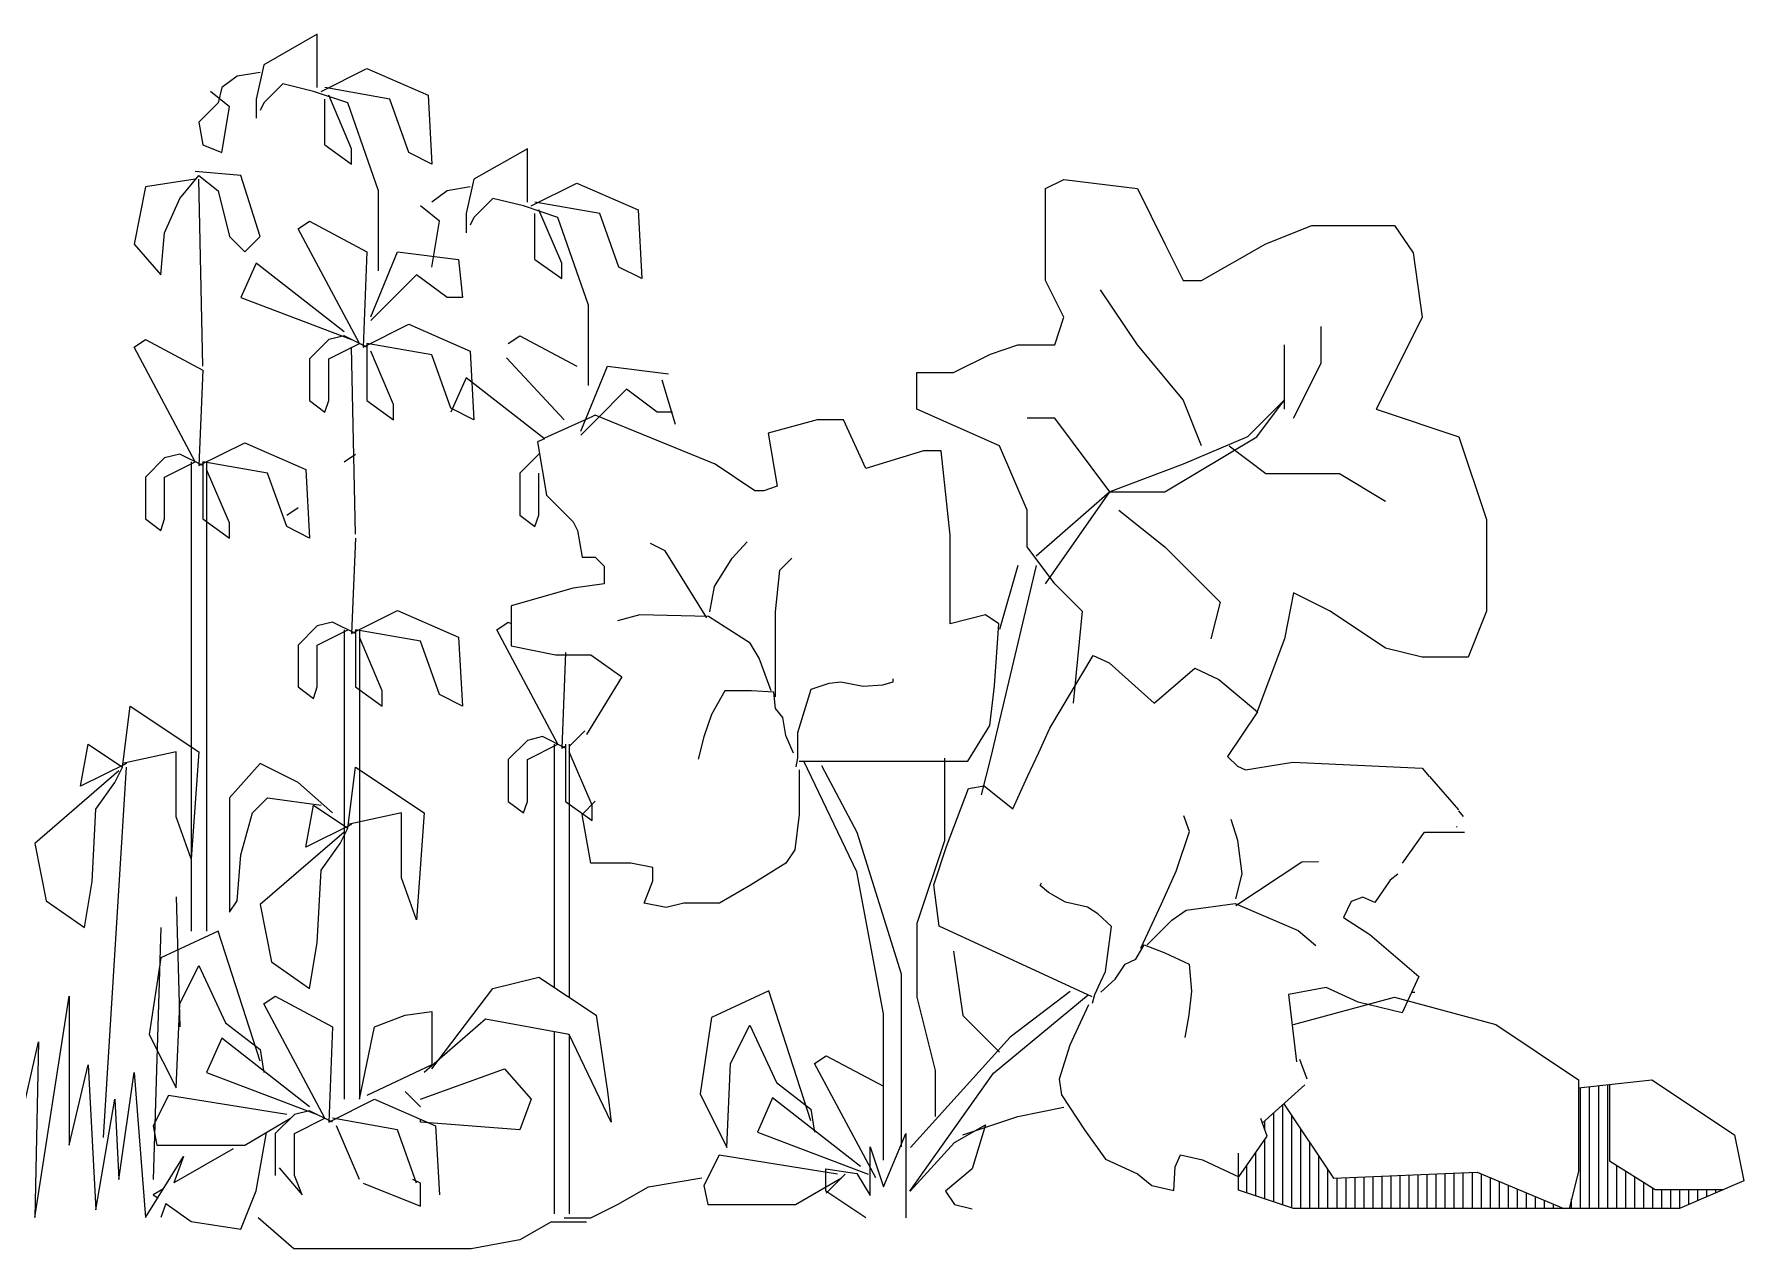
# Model space of a CAD drawing. Extents: x -15.8 to -8, y 56.1 to 69.5.
# Drawn here: x -11.046 to -8.038, y 61.362 to 63.498 of the extents above; entities that cross this region are included whole.
import ezdxf

# ---------------------------------------------------------------- set-up
doc = ezdxf.new("R2010")
doc.units = 0
doc.header["$LTSCALE"] = 0.01
doc.header["$MEASUREMENT"] = 0
doc.layers.add('MUEBLES', color=30, linetype='CONTINUOUS')
pattern_1 = [(90, (-142.3259, -85.999382), (-0.015875, 1e-18), [])]

msp = doc.modelspace()

# ---------------------------------------------------------------- hatches: boundary and pattern name
at = {"layer": 'MUEBLES'}
h = msp.add_hatch(dxfattribs=at)
h.set_pattern_fill('LINE', color=256, scale=0.005, angle=90, style=0)
h.set_pattern_definition(pattern_1)
h.paths.add_polyline_path([(-8.3289, 61.4974), (-8.3451, 61.4328), (-8.2481, 61.4328), (-8.1511, 61.4328), (-8.0735, 61.466), (-8.1936, 61.466), (-8.2745, 61.5165), (-8.2745, 61.6506), (-8.3289, 61.6446)])
h = msp.add_hatch(dxfattribs=at)
h.set_pattern_fill('LINE', color=256, scale=0.005, angle=90, style=0)
h.set_pattern_definition(pattern_1)
h.paths.add_polyline_path([(-8.8472, 61.6169), (-8.8848, 61.5829), (-8.8763, 61.5599), (-8.9271, 61.4875), (-8.9271, 61.4651), (-8.8301, 61.4328), (-8.5876, 61.4328), (-8.3545, 61.4328), (-8.5071, 61.4963), (-8.76, 61.4862)])

# ---------------------------------------------------------------- linework, layer by layer
for p, q in [((-10.5477, 63.4976), (-10.6418, 63.4439)), ((-10.5477, 63.4036), (-10.5477, 63.4976)), ((-10.6418, 63.4439), (-10.6552, 63.3835)), ((-10.6888, 63.4237), (-10.7157, 63.4036)), ((-10.6485, 63.4305), (-10.6888, 63.4237)), ((-10.6082, 63.4103), (-10.6418, 63.3767)), ((-10.5544, 63.3969), (-10.6082, 63.4103)), ((-10.541, 63.3969), (-10.4604, 63.4372)), ((-10.4604, 63.4372), (-10.3529, 63.3902)), ((-10.7358, 63.3969), (-10.7358, 63.3969)), ((-10.7022, 63.37), (-10.7358, 63.3969)), ((-10.7157, 63.4036), (-10.7224, 63.3767)), ((-10.6552, 63.3835), (-10.6552, 63.3499)), ((-10.494, 63.3767), (-10.5544, 63.3969)), ((-10.4201, 63.3835), (-10.5343, 63.4036)), ((-10.5343, 63.3029), (-10.5343, 63.3835)), ((-10.4873, 63.2962), (-10.5276, 63.3902)), ((-10.3865, 63.2895), (-10.4201, 63.3835)), ((-10.3529, 63.3902), (-10.3462, 63.2693)), ((-10.7224, 63.3767), (-10.756, 63.3432)), ((-10.7157, 63.2895), (-10.7022, 63.37)), ((-10.6418, 63.3767), (-10.6485, 63.3633)), ((-10.4402, 63.2224), (-10.494, 63.3767)), ((-10.756, 63.3432), (-10.7493, 63.3029)), ((-10.7493, 63.3029), (-10.7157, 63.2895)), ((-10.5343, 63.3029), (-10.4873, 63.2693)), ((-10.4873, 63.2693), (-10.4873, 63.2962)), ((-10.3462, 63.2693), (-10.3865, 63.2895)), ((-10.1782, 63.2962), (-10.2723, 63.2425)), ((-10.1782, 63.2022), (-10.1782, 63.2962)), ((-10.85, 63.2291), (-10.8702, 63.1284)), ((-10.7627, 63.2425), (-10.85, 63.2291)), ((-10.7896, 63.2089), (-10.756, 63.2492)), ((-10.6821, 63.2492), (-10.7627, 63.2559)), ((-10.756, 63.2492), (-10.7224, 63.2224)), ((-10.7493, 62.9136), (-10.756, 63.2425)), ((-10.6485, 63.1418), (-10.6821, 63.2492)), ((-10.279, 63.2291), (-10.3193, 63.2224)), ((-10.2723, 63.2425), (-10.2857, 63.1821)), ((-10.1715, 63.1955), (-10.0909, 63.2358)), ((-10.0909, 63.2358), (-9.9834, 63.1888)), ((-9.2666, 63.226), (-9.2343, 63.2421)), ((-9.2343, 63.2421), (-9.1049, 63.226)), ((-10.8164, 63.1485), (-10.7896, 63.2089)), ((-10.7224, 63.2224), (-10.7022, 63.1418)), ((-10.4402, 63.0814), (-10.4402, 63.2224)), ((-10.3193, 63.2224), (-10.3462, 63.2022)), ((-10.2387, 63.2089), (-10.2723, 63.1754)), ((-10.185, 63.1955), (-10.2387, 63.2089)), ((-10.0506, 63.1821), (-10.1648, 63.2022)), ((-9.2666, 63.0644), (-9.2666, 63.226)), ((-9.1049, 63.226), (-9.0564, 63.129)), ((-10.5813, 63.1552), (-10.5612, 63.1687)), ((-10.5612, 63.1687), (-10.4604, 63.115)), ((-10.3328, 63.1687), (-10.3663, 63.1955)), ((-10.3462, 63.0881), (-10.3328, 63.1687)), ((-10.2857, 63.1821), (-10.2857, 63.1485)), ((-10.2723, 63.1754), (-10.279, 63.1619)), ((-10.1245, 63.1754), (-10.185, 63.1955)), ((-10.1648, 63.1015), (-10.1648, 63.1821)), ((-10.1178, 63.0948), (-10.1581, 63.1888)), ((-10.0708, 63.021), (-10.1245, 63.1754)), ((-10.017, 63.0881), (-10.0506, 63.1821)), ((-9.9834, 63.1888), (-9.9767, 63.068)), ((-10.8232, 63.0747), (-10.8164, 63.1485)), ((-10.7022, 63.1418), (-10.6754, 63.115)), ((-10.6754, 63.115), (-10.6485, 63.1418)), ((-10.4738, 62.9538), (-10.5813, 63.1552)), ((-8.8786, 63.129), (-8.7978, 63.1614)), ((-8.7978, 63.1614), (-8.7331, 63.1614)), ((-8.7331, 63.1614), (-8.6523, 63.1614)), ((-8.6523, 63.1614), (-8.6199, 63.1129)), ((-10.8702, 63.1284), (-10.8232, 63.0747)), ((-10.4604, 63.115), (-10.4671, 62.9471)), ((-10.4537, 63.0008), (-10.4067, 63.115)), ((-10.4067, 63.115), (-10.2992, 63.1015)), ((-9.0564, 63.129), (-9.0241, 63.0644)), ((-8.9918, 63.0644), (-8.8786, 63.129)), ((-8.6199, 63.1129), (-8.6038, 62.9998)), ((-10.6552, 63.0948), (-10.6821, 63.0344)), ((-10.5007, 62.974), (-10.6552, 63.0948)), ((-10.2992, 63.1015), (-10.2925, 63.0344)), ((-10.1648, 63.1015), (-10.1178, 63.068)), ((-10.1178, 63.068), (-10.1178, 63.0948)), ((-9.9767, 63.068), (-10.017, 63.0881)), ((-10.3731, 63.0747), (-10.4268, 63.021)), ((-10.3193, 63.0344), (-10.3731, 63.0747)), ((-9.2343, 62.9998), (-9.2666, 63.0644)), ((-9.1049, 62.9513), (-9.1696, 63.0483)), ((-9.0241, 63.0644), (-8.9918, 63.0644)), ((-10.6821, 63.0344), (-10.4873, 62.9606)), ((-10.4268, 63.021), (-10.4537, 62.9941)), ((-10.2925, 63.0344), (-10.3193, 63.0344)), ((-10.0708, 62.88), (-10.0708, 63.021)), ((-10.4671, 62.9471), (-10.3865, 62.9874)), ((-10.3865, 62.9874), (-10.279, 62.9404)), ((-9.2504, 62.9513), (-9.2343, 62.9998)), ((-8.6038, 62.9998), (-8.6684, 62.8706)), ((-10.8702, 62.9471), (-10.85, 62.9606)), ((-10.85, 62.9606), (-10.7493, 62.9069)), ((-10.5276, 62.9606), (-10.5612, 62.927)), ((-10.5007, 62.9673), (-10.5276, 62.9606)), ((-10.4604, 62.9471), (-10.5007, 62.9673)), ((-10.2118, 62.9538), (-10.1917, 62.9673)), ((-10.1917, 62.9673), (-10.0909, 62.9136)), ((-8.7816, 62.919), (-8.7816, 62.9836)), ((-10.7627, 62.7458), (-10.8702, 62.9471)), ((-10.5612, 62.927), (-10.5612, 62.8532)), ((-10.5276, 62.927), (-10.4738, 62.9538)), ((-10.5276, 62.8532), (-10.5276, 62.927)), ((-10.4805, 62.6182), (-10.4873, 62.9471)), ((-10.3462, 62.9337), (-10.4604, 62.9538)), ((-10.4604, 62.9538), (-10.4604, 62.8532)), ((-10.4134, 62.8464), (-10.4537, 62.9404)), ((-10.4537, 62.9404), (-10.4537, 62.9404)), ((-10.3126, 62.8397), (-10.3462, 62.9337)), ((-10.279, 62.9404), (-10.2723, 62.8196)), ((-10.2147, 62.9287), (-10.1132, 62.8196)), ((-9.4283, 62.9029), (-9.3636, 62.9352)), ((-9.3636, 62.9352), (-9.3151, 62.9513)), ((-9.3151, 62.9513), (-9.2504, 62.9513)), ((-9.0241, 62.8544), (-9.1049, 62.9513)), ((-8.8463, 62.8383), (-8.8463, 62.9513)), ((-10.7493, 62.9069), (-10.756, 62.739)), ((-10.0842, 62.7995), (-10.0372, 62.9136)), ((-10.0372, 62.9136), (-9.9297, 62.9001)), ((-9.493, 62.9029), (-9.4283, 62.9029)), ((-9.493, 62.8383), (-9.493, 62.9029)), ((-8.8301, 62.8221), (-8.7816, 62.919)), ((-10.2857, 62.8934), (-10.3126, 62.833)), ((-10.1483, 62.786), (-10.2857, 62.8934)), ((-10.0036, 62.8733), (-10.0573, 62.8196)), ((-9.9498, 62.833), (-10.0036, 62.8733)), ((-9.9416, 62.8897), (-9.9182, 62.8118)), ((-8.6684, 62.8706), (-8.6846, 62.8383)), ((-10.5612, 62.8532), (-10.5343, 62.833)), ((-10.5343, 62.833), (-10.5276, 62.8532)), ((-10.4604, 62.8532), (-10.4134, 62.8196)), ((-10.4134, 62.8196), (-10.4134, 62.8464)), ((-10.2723, 62.8196), (-10.3126, 62.8397)), ((-9.3474, 62.7736), (-9.493, 62.8383)), ((-8.9918, 62.7736), (-9.0241, 62.8544)), ((-8.8463, 62.8544), (-8.9109, 62.7898)), ((-8.8948, 62.7898), (-8.8463, 62.8544)), ((-8.6846, 62.8383), (-8.5391, 62.7898)), ((-10.1477, 62.788), (-10.077, 62.8194)), ((-10.0573, 62.8196), (-10.0842, 62.7927)), ((-10.0586, 62.8274), (-10.076, 62.8194)), ((-9.848, 62.7416), (-10.0586, 62.8274)), ((-9.923, 62.833), (-9.9498, 62.833)), ((-9.6685, 62.8196), (-9.7544, 62.7962)), ((-9.6217, 62.8196), (-9.6685, 62.8196)), ((-9.5827, 62.7338), (-9.6217, 62.8196)), ((-9.2504, 62.8221), (-9.2989, 62.8221)), ((-9.1534, 62.6929), (-9.2504, 62.8221)), ((-10.756, 62.739), (-10.6754, 62.7793)), ((-10.6754, 62.7793), (-10.5679, 62.7323)), ((-10.1483, 62.786), (-10.1601, 62.7806)), ((-10.1601, 62.7806), (-10.1445, 62.687)), ((-9.7544, 62.7962), (-9.7388, 62.7026)), ((-9.0564, 62.6929), (-8.8948, 62.7898)), ((-8.9109, 62.7898), (-9.0241, 62.7413)), ((-8.5391, 62.7898), (-8.4906, 62.6444)), ((-10.8164, 62.7525), (-10.85, 62.7189)), ((-10.7896, 62.7592), (-10.8164, 62.7525)), ((-10.7493, 62.739), (-10.7896, 62.7592)), ((-10.5007, 62.7458), (-10.4805, 62.7592)), ((-10.1581, 62.7592), (-10.1917, 62.7256)), ((-10.1566, 62.7596), (-10.1581, 62.7592)), ((-9.4813, 62.765), (-9.5827, 62.7338)), ((-9.4501, 62.765), (-9.4813, 62.765)), ((-9.4345, 62.6169), (-9.4501, 62.765)), ((-9.2989, 62.6606), (-9.3474, 62.7736)), ((-8.9433, 62.7736), (-8.8786, 62.7252)), ((-10.85, 62.7189), (-10.85, 62.6451)), ((-10.8164, 62.7189), (-10.7627, 62.7458)), ((-10.8164, 62.6451), (-10.8164, 62.7189)), ((-10.7694, 62.7458), (-10.7694, 61.9201)), ((-10.7493, 62.7458), (-10.7493, 62.6451)), ((-10.6351, 62.7256), (-10.7493, 62.7458)), ((-10.7425, 62.7458), (-10.7425, 61.9201)), ((-10.7425, 62.7323), (-10.7425, 62.7323)), ((-10.7022, 62.6383), (-10.7425, 62.7323)), ((-10.6015, 62.6316), (-10.6351, 62.7256)), ((-10.5679, 62.7323), (-10.5612, 62.6115)), ((-10.1917, 62.7256), (-10.1917, 62.6518)), ((-10.1581, 62.6518), (-10.1581, 62.7256)), ((-9.7778, 62.6948), (-9.848, 62.7416)), ((-9.0241, 62.7413), (-9.1534, 62.6929)), ((-8.8786, 62.7252), (-8.7493, 62.7252)), ((-8.7493, 62.7252), (-8.6684, 62.6767)), ((-10.1445, 62.687), (-10.0976, 62.6403)), ((-9.7622, 62.6948), (-9.7778, 62.6948)), ((-9.7388, 62.7026), (-9.7622, 62.6948)), ((-9.1534, 62.6929), (-9.2828, 62.5798)), ((-9.2666, 62.5313), (-9.1534, 62.6929)), ((-9.1534, 62.6929), (-9.0564, 62.6929)), ((-10.6015, 62.6518), (-10.5813, 62.6652)), ((-9.2989, 62.5959), (-9.2989, 62.6606)), ((-9.1373, 62.6606), (-9.0564, 62.5959)), ((-10.85, 62.6451), (-10.8232, 62.6249)), ((-10.8232, 62.6249), (-10.8164, 62.6451)), ((-10.7493, 62.6451), (-10.7022, 62.6115)), ((-10.7022, 62.6115), (-10.7022, 62.6383)), ((-10.5612, 62.6115), (-10.6015, 62.6316)), ((-10.1917, 62.6518), (-10.1648, 62.6316)), ((-10.1648, 62.6316), (-10.1581, 62.6518)), ((-10.0976, 62.6403), (-10.0898, 62.6247)), ((-8.4906, 62.6444), (-8.4906, 62.4828)), ((-10.4805, 62.6115), (-10.4873, 62.4437)), ((-10.0898, 62.6247), (-10.082, 62.5779)), ((-9.9355, 62.5891), (-9.9617, 62.6022)), ((-9.8176, 62.576), (-9.7914, 62.6048)), ((-9.4345, 62.5701), (-9.4345, 62.6169)), ((-9.2504, 62.5313), (-9.2989, 62.5959)), ((-9.0564, 62.5959), (-8.9594, 62.499)), ((-10.082, 62.5779), (-10.0586, 62.5779)), ((-10.0586, 62.5779), (-10.043, 62.5623)), ((-9.8622, 62.4713), (-9.9355, 62.5891)), ((-9.8491, 62.5262), (-9.8176, 62.576)), ((-9.7338, 62.555), (-9.7128, 62.576)), ((-9.4345, 62.5233), (-9.4345, 62.5701)), ((-10.043, 62.5623), (-10.043, 62.5311)), ((-9.7417, 62.4817), (-9.7338, 62.555)), ((-9.2828, 62.5636), (-9.3636, 62.2244)), ((-9.3151, 62.5636), (-9.3474, 62.4505)), ((-10.0976, 62.5233), (-10.2069, 62.4921)), ((-10.043, 62.5311), (-10.0976, 62.5233)), ((-9.8569, 62.4817), (-9.8491, 62.5262)), ((-9.4345, 62.461), (-9.4345, 62.5233)), ((-9.2019, 62.4828), (-9.2504, 62.5313)), ((-8.8301, 62.5152), (-8.8463, 62.4344)), ((-8.7654, 62.4828), (-8.8301, 62.5152)), ((-10.4873, 62.4437), (-10.4067, 62.484)), ((-10.4067, 62.484), (-10.2992, 62.437)), ((-10.2069, 62.4921), (-10.2069, 62.422)), ((-9.9801, 62.4765), (-10.0193, 62.466)), ((-9.8595, 62.4739), (-9.9801, 62.4765)), ((-9.7417, 62.4189), (-9.7417, 62.4817)), ((-9.3721, 62.4765), (-9.4345, 62.461)), ((-9.3487, 62.461), (-9.3721, 62.4765)), ((-9.2019, 62.4828), (-9.2181, 62.3213)), ((-8.9594, 62.499), (-8.9756, 62.4344)), ((-8.6684, 62.4182), (-8.7654, 62.4828)), ((-8.4906, 62.4828), (-8.5229, 62.4021)), ((-10.5477, 62.4571), (-10.5813, 62.4235)), ((-10.5209, 62.4638), (-10.5477, 62.4571)), ((-10.5477, 62.4235), (-10.494, 62.4504)), ((-10.4805, 62.4437), (-10.5209, 62.4638)), ((-10.5007, 62.4504), (-10.5007, 61.6247)), ((-10.4805, 62.4504), (-10.4805, 62.3497)), ((-10.3663, 62.4303), (-10.4805, 62.4504)), ((-10.4738, 62.4504), (-10.4738, 61.6247)), ((-10.232, 62.4504), (-10.2118, 62.4638)), ((-10.1245, 62.249), (-10.232, 62.4504)), ((-10.2118, 62.4638), (-10.2069, 62.4612)), ((-9.7862, 62.4268), (-9.8595, 62.4739)), ((-9.3565, 62.3518), (-9.3487, 62.461)), ((-10.5813, 62.4235), (-10.5813, 62.3497)), ((-10.5477, 62.3497), (-10.5477, 62.4235)), ((-10.4738, 62.437), (-10.4738, 62.437)), ((-10.4335, 62.343), (-10.4738, 62.437)), ((-10.3328, 62.3363), (-10.3663, 62.4303)), ((-10.2992, 62.437), (-10.2925, 62.3161)), ((-10.2069, 62.422), (-10.1289, 62.4064)), ((-9.7705, 62.4006), (-9.7862, 62.4268)), ((-9.7417, 62.3325), (-9.7417, 62.4189)), ((-8.8463, 62.4344), (-8.8948, 62.3051)), ((-8.6038, 62.4021), (-8.6684, 62.4182)), ((-10.1289, 62.4064), (-10.0664, 62.4064)), ((-10.1111, 62.4101), (-10.1178, 62.2423)), ((-10.0664, 62.4064), (-10.0118, 62.3674)), ((-9.7495, 62.343), (-9.7705, 62.4006)), ((-9.2589, 62.277), (-9.1827, 62.405)), ((-9.1827, 62.405), (-9.1544, 62.3919)), ((-9.1544, 62.3919), (-9.0753, 62.3211)), ((-8.5229, 62.4021), (-8.6038, 62.4021)), ((-10.0118, 62.3674), (-10.0742, 62.2661)), ((-9.6788, 62.3456), (-9.6474, 62.3561)), ((-9.6474, 62.3561), (-9.6264, 62.3587)), ((-9.6264, 62.3587), (-9.5871, 62.3509)), ((-9.553, 62.3535), (-9.5347, 62.3587)), ((-9.5347, 62.3587), (-9.5347, 62.364)), ((-9.0753, 62.3211), (-9.004, 62.3827)), ((-9.004, 62.3827), (-8.9615, 62.3631)), ((-8.9615, 62.3631), (-8.8933, 62.3059)), ((-10.5813, 62.3497), (-10.5544, 62.3296)), ((-10.5544, 62.3296), (-10.5477, 62.3497)), ((-10.4805, 62.3497), (-10.4335, 62.3161)), ((-10.4335, 62.3161), (-10.4335, 62.343)), ((-10.2925, 62.3161), (-10.3328, 62.3363)), ((-9.8307, 62.343), (-9.8543, 62.3011)), ((-9.7836, 62.343), (-9.8307, 62.343)), ((-9.7443, 62.3404), (-9.7836, 62.343)), ((-9.7417, 62.3116), (-9.7443, 62.3404)), ((-9.7024, 62.2697), (-9.6788, 62.3456)), ((-9.5871, 62.3509), (-9.553, 62.3535)), ((-9.3643, 62.2817), (-9.3565, 62.3518)), ((-10.8903, 62.2087), (-10.8769, 62.3161)), ((-10.8769, 62.3161), (-10.756, 62.2356)), ((-9.8543, 62.3011), (-9.8674, 62.2619)), ((-9.7286, 62.2959), (-9.7417, 62.3116)), ((-9.7233, 62.2645), (-9.7286, 62.2959)), ((-8.8933, 62.3059), (-8.9466, 62.2275)), ((-10.077, 62.2723), (-10.1032, 62.2462)), ((-9.7024, 62.2488), (-9.7024, 62.2697)), ((-9.4033, 62.2193), (-9.3643, 62.2817)), ((-9.2784, 62.2345), (-9.2589, 62.277)), ((-10.9642, 62.1752), (-10.9508, 62.249)), ((-10.9508, 62.249), (-10.8903, 62.2087)), ((-10.7963, 62.2356), (-10.8903, 62.2154)), ((-10.7963, 62.1215), (-10.7963, 62.2356)), ((-10.756, 62.2356), (-10.7694, 62.0476)), ((-10.1782, 62.2557), (-10.2118, 62.2222)), ((-10.1514, 62.2624), (-10.1782, 62.2557)), ((-10.1782, 62.2222), (-10.1245, 62.249)), ((-10.1111, 62.2423), (-10.1514, 62.2624)), ((-10.1312, 62.249), (-10.1312, 61.8216)), ((-10.1178, 62.2423), (-10.1111, 62.2457)), ((-10.1111, 62.249), (-10.1111, 62.1483)), ((-10.1044, 62.249), (-10.1044, 61.8037)), ((-10.1044, 62.2356), (-10.1044, 62.2356)), ((-10.064, 62.1416), (-10.1044, 62.2356)), ((-9.8674, 62.2619), (-9.8779, 62.2226)), ((-9.7102, 62.2331), (-9.7233, 62.2645)), ((-9.7024, 62.2252), (-9.7024, 62.2488)), ((-10.8836, 62.2154), (-10.9642, 62.1752)), ((-10.9239, 61.5576), (-10.8836, 62.2087)), ((-10.9038, 62.1819), (-10.8903, 62.2087)), ((-10.6485, 62.2154), (-10.7022, 62.155)), ((-10.5813, 62.1819), (-10.6485, 62.2154)), ((-10.494, 62.1013), (-10.4805, 62.2087)), ((-10.4805, 62.2087), (-10.3596, 62.1282)), ((-10.2118, 62.2222), (-10.2118, 62.1483)), ((-10.1782, 62.1483), (-10.1782, 62.2222)), ((-9.705, 62.2095), (-9.7024, 62.2252)), ((-9.6998, 62.2193), (-9.4033, 62.2193)), ((-9.5983, 62.0244), (-9.692, 62.2193)), ((-9.6607, 62.2115), (-9.5983, 62.0946)), ((-9.4444, 62.2244), (-9.4444, 62.079)), ((-9.3636, 62.2244), (-9.3798, 62.1598)), ((-9.298, 62.192), (-9.2784, 62.2345)), ((-8.9466, 62.2275), (-8.9286, 62.2106)), ((-8.9286, 62.2106), (-8.9145, 62.2041)), ((-8.9145, 62.2041), (-8.8311, 62.2172)), ((-8.8311, 62.2172), (-8.6039, 62.2069)), ((-8.6039, 62.2069), (-8.5915, 62.1924)), ((-10.8971, 62.202), (-11.0448, 62.0745)), ((-10.9374, 62.1349), (-10.9038, 62.1819)), ((-10.5209, 62.1282), (-10.5813, 62.1819)), ((-9.6998, 62.2037), (-9.6998, 62.1257)), ((-9.4021, 62.1713), (-9.3743, 62.1757)), ((-9.3743, 62.1757), (-9.3241, 62.1354)), ((-9.3241, 62.1354), (-9.298, 62.192)), ((-8.5395, 62.1339), (-8.5906, 62.192)), ((-10.7022, 62.155), (-10.7022, 62.0678)), ((-10.6619, 62.1282), (-10.6351, 62.155)), ((-10.6351, 62.155), (-10.541, 62.1416)), ((-10.2118, 62.1483), (-10.185, 62.1282)), ((-10.185, 62.1282), (-10.1782, 62.1483)), ((-10.1111, 62.1483), (-10.064, 62.1148)), ((-10.082, 62.1257), (-10.0586, 62.1491)), ((-9.4407, 62.0689), (-9.4021, 62.1713)), ((-10.9441, 62.0074), (-10.9374, 62.1349)), ((-10.7694, 62.0476), (-10.7963, 62.1215)), ((-10.6821, 62.0543), (-10.6619, 62.1282)), ((-10.5679, 62.0678), (-10.5544, 62.1416)), ((-10.5544, 62.1416), (-10.494, 62.1013)), ((-10.3999, 62.1282), (-10.494, 62.108)), ((-10.3999, 62.0141), (-10.3999, 62.1282)), ((-10.3596, 62.1282), (-10.3731, 61.9402)), ((-10.0664, 62.04), (-10.082, 62.1257)), ((-10.064, 62.1148), (-10.064, 62.1416)), ((-9.6998, 62.1257), (-9.7076, 62.0634)), ((-9.0129, 62.0955), (-9.0232, 62.1233)), ((-8.928, 62.0795), (-8.9398, 62.1166)), ((-8.5398, 62.1318), (-8.5314, 62.122)), ((-10.5007, 62.0946), (-10.6485, 61.9671)), ((-10.4873, 62.108), (-10.5679, 62.0678)), ((-10.5074, 62.0745), (-10.494, 62.1013)), ((-9.5983, 62.0946), (-9.5203, 61.8451)), ((-9.0365, 62.0257), (-9.0129, 62.0955)), ((-8.6387, 62.04), (-8.5997, 62.0946)), ((-8.5997, 62.0946), (-8.5295, 62.0946)), ((-8.5434, 62.1043), (-8.5421, 62.1034)), ((-11.0448, 62.0745), (-11.0247, 61.9738)), ((-10.7022, 62.0678), (-10.7022, 61.9537)), ((-10.6888, 61.9738), (-10.6821, 62.0543)), ((-10.541, 62.0275), (-10.5074, 62.0745)), ((-9.7076, 62.0634), (-9.7232, 62.04)), ((-9.4444, 62.079), (-9.493, 61.9336)), ((-9.4629, 62.0019), (-9.4407, 62.0689)), ((-8.9203, 62.0212), (-8.928, 62.0795)), ((-10.5477, 61.8999), (-10.541, 62.0275)), ((-10.0274, 62.04), (-10.0664, 62.04)), ((-9.9962, 62.04), (-10.0274, 62.04)), ((-9.9572, 62.0322), (-9.9962, 62.04)), ((-9.9572, 62.0088), (-9.9572, 62.0322)), ((-9.7232, 62.04), (-9.7856, 62.001)), ((-9.5515, 61.7749), (-9.5983, 62.0244)), ((-9.0627, 61.9686), (-9.0365, 62.0257)), ((-8.9314, 61.9657), (-8.8155, 62.042)), ((-8.8155, 62.042), (-8.7862, 62.0429)), ((-10.9575, 61.9268), (-10.9441, 62.0074)), ((-10.3731, 61.9402), (-10.3999, 62.0141)), ((-9.9728, 61.9698), (-9.9572, 62.0088)), ((-9.7856, 62.001), (-9.8402, 61.9698)), ((-9.4536, 61.9289), (-9.4629, 62.0019)), ((-9.2759, 62.0006), (-9.2737, 62.0053)), ((-9.2614, 61.9881), (-9.2759, 62.0006)), ((-8.9318, 61.9774), (-8.9203, 62.0212)), ((-8.6604, 62.0098), (-8.6871, 61.9705)), ((-8.6468, 62.0207), (-8.6604, 62.0098)), ((-11.0247, 61.9738), (-10.9575, 61.9268)), ((-10.7963, 61.9805), (-10.7896, 61.7523)), ((-10.7022, 61.9537), (-10.6888, 61.9738)), ((-10.6485, 61.9671), (-10.6283, 61.8664)), ((-9.9338, 61.962), (-9.9728, 61.9698)), ((-9.9026, 61.9698), (-9.9338, 61.962)), ((-9.8402, 61.9698), (-9.9026, 61.9698)), ((-9.2316, 61.9715), (-9.2614, 61.9881)), ((-9.1926, 61.9622), (-9.2316, 61.9715)), ((-9.0989, 61.8902), (-9.0627, 61.9686)), ((-9.019, 61.9571), (-8.9327, 61.9692)), ((-8.9327, 61.9692), (-8.8221, 61.9212)), ((-8.729, 61.9727), (-8.7421, 61.9444)), ((-8.7083, 61.9803), (-8.729, 61.9727)), ((-8.6871, 61.9705), (-8.7083, 61.9803)), ((-9.1747, 61.951), (-9.1926, 61.9622)), ((-9.1505, 61.9284), (-9.1747, 61.951)), ((-9.0874, 61.8964), (-9.0442, 61.9399)), ((-9.0442, 61.9399), (-9.019, 61.9571)), ((-8.7421, 61.9444), (-8.6958, 61.9145)), ((-10.8232, 61.9268), (-10.8366, 61.4838)), ((-10.7224, 61.9201), (-10.8232, 61.8731)), ((-10.6485, 61.6919), (-10.7224, 61.9201)), ((-9.493, 61.9336), (-9.493, 61.8043)), ((-9.1844, 61.8049), (-9.4536, 61.9289)), ((-9.1609, 61.8496), (-9.1505, 61.9284)), ((-8.8221, 61.9212), (-8.7908, 61.8952)), ((-8.6958, 61.9145), (-8.6096, 61.8404)), ((-10.5612, 61.8194), (-10.5477, 61.8999)), ((-9.4283, 61.8851), (-9.4121, 61.772)), ((-9.1077, 61.8712), (-9.0932, 61.8962)), ((-9.0932, 61.8962), (-9.0565, 61.8821)), ((-9.0565, 61.8821), (-9.0136, 61.8624)), ((-10.8232, 61.8731), (-10.8433, 61.7388)), ((-10.7896, 61.7925), (-10.756, 61.8597)), ((-10.756, 61.8597), (-10.709, 61.759)), ((-10.6283, 61.8664), (-10.5612, 61.8194)), ((-9.5203, 61.8451), (-9.5203, 61.541)), ((-9.1697, 61.8306), (-9.1609, 61.8496)), ((-9.144, 61.836), (-9.1261, 61.8624)), ((-9.1261, 61.8624), (-9.1077, 61.8712)), ((-9.0136, 61.8624), (-9.0097, 61.8145)), ((-10.3462, 61.6784), (-10.2387, 61.8194)), ((-10.2387, 61.8194), (-10.1581, 61.8395)), ((-10.1581, 61.8395), (-10.0573, 61.7724)), ((-9.7533, 61.8153), (-9.8541, 61.7683)), ((-9.6794, 61.587), (-9.7533, 61.8153)), ((-9.2231, 61.8141), (-9.3287, 61.734)), ((-9.1795, 61.8092), (-9.1697, 61.8306)), ((-9.1691, 61.813), (-9.144, 61.836)), ((-9.0097, 61.8145), (-9.0143, 61.7734)), ((-8.773, 61.8213), (-8.839, 61.8088)), ((-8.7164, 61.7952), (-8.773, 61.8213)), ((-8.6096, 61.8404), (-8.639, 61.7767)), ((-11.0448, 61.4166), (-10.9844, 61.806)), ((-10.9844, 61.806), (-10.9844, 61.5442)), ((-10.7963, 61.6449), (-10.7896, 61.7925)), ((-10.6418, 61.7925), (-10.6216, 61.806)), ((-10.5343, 61.5912), (-10.6418, 61.7925)), ((-10.6216, 61.806), (-10.5209, 61.7523)), ((-9.493, 61.8043), (-9.4606, 61.6751)), ((-9.3581, 61.6703), (-9.1915, 61.8081)), ((-9.1909, 61.7907), (-9.2235, 61.7199)), ((-9.1837, 61.7938), (-9.1795, 61.8092)), ((-8.839, 61.8088), (-8.8247, 61.6906)), ((-8.8301, 61.7559), (-8.6523, 61.8043)), ((-8.639, 61.7767), (-8.7164, 61.7952)), ((-8.6523, 61.8043), (-8.4744, 61.7559)), ((-8.6169, 61.8126), (-8.6226, 61.8123)), ((-10.709, 61.759), (-10.6485, 61.712)), ((-10.447, 61.7523), (-10.3932, 61.7724)), ((-10.3932, 61.7724), (-10.3462, 61.7791)), ((-10.2521, 61.7657), (-10.3596, 61.6717)), ((-10.3462, 61.7791), (-10.3462, 61.7388)), ((-10.1044, 61.7388), (-10.2521, 61.7657)), ((-10.0573, 61.7724), (-10.0372, 61.6382)), ((-9.8541, 61.7683), (-9.8742, 61.634)), ((-9.8205, 61.6877), (-9.7869, 61.7549)), ((-9.7869, 61.7549), (-9.7399, 61.6542)), ((-9.5515, 61.5177), (-9.5515, 61.7749)), ((-9.4121, 61.772), (-9.3474, 61.7074)), ((-9.0143, 61.7734), (-9.0212, 61.7333)), ((-8.4744, 61.7559), (-8.3289, 61.6589)), ((-11.1053, 61.4301), (-11.0381, 61.7254)), ((-11.0381, 61.7254), (-11.0448, 61.4166)), ((-10.8433, 61.7388), (-10.7963, 61.6449)), ((-10.7157, 61.7321), (-10.7425, 61.6717)), ((-10.5612, 61.6113), (-10.7157, 61.7321)), ((-10.5209, 61.7523), (-10.5276, 61.5844)), ((-10.4738, 61.6247), (-10.447, 61.7523)), ((-10.3462, 61.7388), (-10.3462, 61.6851)), ((-10.1312, 61.7437), (-10.1312, 61.4233)), ((-10.1044, 61.7388), (-10.1044, 61.4233)), ((-10.0305, 61.5844), (-10.1044, 61.7388)), ((-9.3287, 61.734), (-9.504, 61.5401)), ((-10.6485, 61.712), (-10.6418, 61.6717)), ((-9.6727, 61.6877), (-9.6526, 61.7012)), ((-9.6526, 61.7012), (-9.5518, 61.6475)), ((-9.2235, 61.7199), (-9.2425, 61.66)), ((-8.8196, 61.6952), (-8.8067, 61.6604)), ((-10.9844, 61.5442), (-10.9508, 61.6851)), ((-10.9508, 61.6851), (-10.9374, 61.4301)), ((-10.8971, 61.4838), (-10.8702, 61.6717)), ((-10.8702, 61.6717), (-10.85, 61.4166)), ((-10.7425, 61.6717), (-10.5477, 61.5979)), ((-10.3462, 61.6851), (-10.4604, 61.6314)), ((-10.3663, 61.6247), (-10.2186, 61.6784)), ((-10.2186, 61.6784), (-10.1715, 61.6247)), ((-9.8272, 61.5401), (-9.8205, 61.6877)), ((-9.5652, 61.4864), (-9.6727, 61.6877)), ((-9.505, 61.4633), (-9.3581, 61.6703)), ((-9.4606, 61.6751), (-9.4606, 61.5943)), ((-10.3663, 61.6113), (-10.3932, 61.6382)), ((-10.0372, 61.6382), (-10.0305, 61.5844)), ((-9.8742, 61.634), (-9.8272, 61.5401)), ((-9.7399, 61.6542), (-9.6794, 61.6072)), ((-9.2425, 61.66), (-9.2382, 61.6322)), ((-8.886, 61.5818), (-8.8101, 61.6503)), ((-8.8101, 61.6503), (-8.8101, 61.6503)), ((-8.3289, 61.6446), (-8.1996, 61.6589)), ((-8.3289, 61.6589), (-8.3289, 61.4974)), ((-8.2745, 61.6506), (-8.2745, 61.5165)), ((-8.1996, 61.6589), (-8.0541, 61.562)), ((-10.9374, 61.4301), (-10.9038, 61.6247)), ((-10.9038, 61.6247), (-10.8971, 61.4838)), ((-10.8097, 61.6314), (-10.8366, 61.5777)), ((-10.6015, 61.5979), (-10.8097, 61.6314)), ((-10.5612, 61.6046), (-10.588, 61.5979)), ((-10.5209, 61.5844), (-10.5612, 61.6046)), ((-10.5276, 61.5844), (-10.447, 61.6247)), ((-10.447, 61.6247), (-10.3395, 61.5777)), ((-10.1715, 61.6247), (-10.1917, 61.571)), ((-9.7466, 61.6273), (-9.7735, 61.5669)), ((-9.5921, 61.5065), (-9.7466, 61.6273)), ((-9.6794, 61.6072), (-9.6727, 61.5669)), ((-9.3151, 61.5943), (-9.2343, 61.6105)), ((-9.2382, 61.6322), (-9.1978, 61.5707)), ((-8.8472, 61.6169), (-8.76, 61.4862)), ((-10.8366, 61.5777), (-10.8299, 61.5442)), ((-10.6754, 61.5442), (-10.5948, 61.5912)), ((-10.588, 61.5979), (-10.6216, 61.5643)), ((-10.588, 61.5643), (-10.5343, 61.5912)), ((-10.4067, 61.571), (-10.5209, 61.5912)), ((-10.5141, 61.5777), (-10.5141, 61.5777)), ((-10.4738, 61.4838), (-10.5141, 61.5777)), ((-10.3663, 61.5844), (-10.3663, 61.5895)), ((-10.1917, 61.571), (-10.3663, 61.5844)), ((-10.3395, 61.5777), (-10.3328, 61.4569)), ((-9.4267, 61.5488), (-9.3721, 61.58)), ((-9.4121, 61.562), (-9.3151, 61.5943)), ((-9.3721, 61.58), (-9.3955, 61.5021)), ((-8.8763, 61.5599), (-8.8878, 61.5909)), ((-10.8299, 61.5442), (-10.7896, 61.5442)), ((-10.7896, 61.5442), (-10.6754, 61.5442)), ((-10.6552, 61.4636), (-10.637, 61.5665)), ((-10.6216, 61.5643), (-10.6216, 61.4905)), ((-10.588, 61.4905), (-10.588, 61.5643)), ((-10.3731, 61.477), (-10.4067, 61.571)), ((-9.7735, 61.5669), (-9.5787, 61.4931)), ((-9.5515, 61.4709), (-9.5125, 61.5644)), ((-9.5125, 61.5644), (-9.5125, 61.4163)), ((-9.5047, 61.4631), (-9.4267, 61.5488)), ((-9.1978, 61.5707), (-9.1612, 61.5195)), ((-8.9264, 61.4885), (-8.8763, 61.5599)), ((-8.0541, 61.562), (-8.0379, 61.4812)), ((-10.85, 61.4166), (-10.7829, 61.524)), ((-10.6955, 61.5375), (-10.8003, 61.4777)), ((-10.7829, 61.524), (-10.8003, 61.4777)), ((-9.8407, 61.5266), (-9.8675, 61.4729)), ((-9.6324, 61.4931), (-9.8407, 61.5266)), ((-9.5749, 61.541), (-9.5515, 61.4709)), ((-9.5749, 61.4553), (-9.5749, 61.541)), ((-9.1612, 61.5195), (-9.1046, 61.4934)), ((-9.0386, 61.5059), (-9.0289, 61.5272)), ((-9.0289, 61.5272), (-8.9902, 61.5179)), ((-8.9902, 61.5179), (-8.9618, 61.5049)), ((-8.9271, 61.4651), (-8.9271, 61.5297)), ((-8.2745, 61.5165), (-8.1936, 61.466)), ((-10.6149, 61.5039), (-10.5746, 61.4569)), ((-10.5746, 61.4569), (-10.588, 61.4905)), ((-10.3663, 61.477), (-10.3798, 61.4838)), ((-9.965, 61.4709), (-9.8714, 61.4865)), ((-9.7063, 61.4394), (-9.6257, 61.4864)), ((-9.6529, 61.5021), (-9.5983, 61.4943)), ((-9.6529, 61.4631), (-9.6529, 61.5021)), ((-9.619, 61.4931), (-9.6526, 61.4595)), ((-9.5983, 61.4943), (-9.5749, 61.4553)), ((-9.3955, 61.5021), (-9.4423, 61.4631)), ((-9.1046, 61.4934), (-9.0795, 61.4733)), ((-9.0408, 61.464), (-9.0386, 61.5059)), ((-8.9618, 61.5049), (-8.9264, 61.4885)), ((-8.76, 61.4862), (-8.5071, 61.4963)), ((-8.5071, 61.4963), (-8.3545, 61.4328)), ((-8.3289, 61.4974), (-8.3451, 61.4328)), ((-10.8183, 61.4673), (-10.8366, 61.4569)), ((-10.8366, 61.4569), (-10.8284, 61.4512)), ((-10.6821, 61.3965), (-10.6552, 61.4636)), ((-10.4671, 61.477), (-10.3663, 61.4368)), ((-10.3663, 61.4368), (-10.3663, 61.477)), ((-10.0196, 61.4397), (-9.965, 61.4709)), ((-9.8675, 61.4729), (-9.8608, 61.4394)), ((-9.5827, 61.4163), (-9.6529, 61.4631)), ((-9.4423, 61.4631), (-9.4267, 61.4397)), ((-9.0795, 61.4733), (-9.0408, 61.464)), ((-8.8301, 61.4328), (-8.9271, 61.4651)), ((-8.1936, 61.466), (-8.0735, 61.466)), ((-8.0379, 61.4812), (-8.1511, 61.4328)), ((-10.814, 61.4411), (-10.8232, 61.4166)), ((-10.814, 61.4411), (-10.7694, 61.4099)), ((-10.0664, 61.4163), (-10.0196, 61.4397)), ((-9.8608, 61.4394), (-9.8205, 61.4394)), ((-9.8205, 61.4394), (-9.7063, 61.4394)), ((-9.4267, 61.4397), (-9.3955, 61.4319)), ((-8.5876, 61.4328), (-8.8301, 61.4328)), ((-8.3451, 61.4328), (-8.5876, 61.4328)), ((-8.2481, 61.4328), (-8.3726, 61.4328)), ((-8.1511, 61.4328), (-8.2481, 61.4328)), ((-10.7694, 61.4099), (-10.6821, 61.3965)), ((-10.5892, 61.3617), (-10.6516, 61.4163)), ((-10.1367, 61.4085), (-10.1913, 61.3773)), ((-10.0742, 61.4085), (-10.1367, 61.4085)), ((-10.1132, 61.4163), (-10.0664, 61.4163)), ((-10.1913, 61.3773), (-10.2771, 61.3617)), ((-10.4721, 61.3617), (-10.5892, 61.3617)), ((-10.2771, 61.3617), (-10.4721, 61.3617))]:
    msp.add_line(p, q, dxfattribs=at)

doc.saveas('drawing.dxf')
